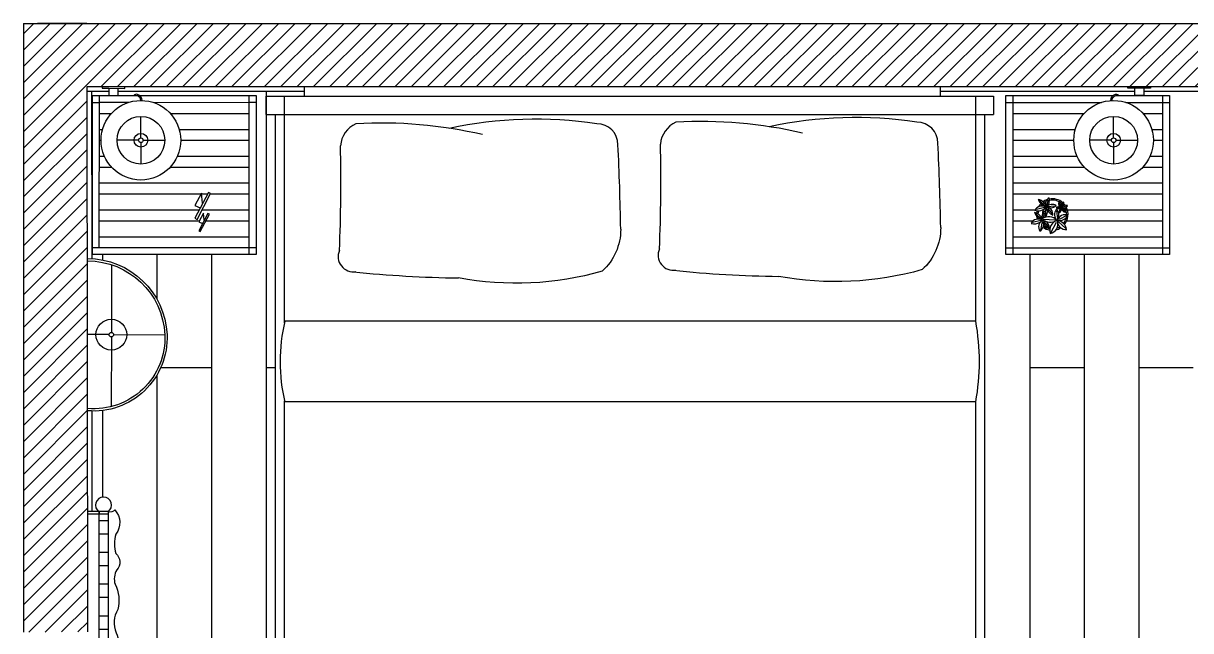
# Model space of a CAD drawing. Header units: millimetres. Extents: x -34406 to 2004, y -1078 to 14557.
# Drawn here: x 735.4 to 992.2, y -872 to -738.3 of the extents above; entities that cross this region are included whole.
import ezdxf

# ---------------------------------------------------------------- set-up
doc = ezdxf.new("R2010")
doc.units = ezdxf.units.MM
doc.header["$LTSCALE"] = 0.5
for name, color, linetype in [('.', 254, 'Continuous'), ('A-FURN', 8, 'Continuous'), ('DETTAGLI', 60, 'Continuous'), ('PARQUET', 35, 'Continuous')]:
    doc.layers.add(name, color=color, linetype=linetype)

msp = doc.modelspace()

# ---------------------------------------------------------------- hatches: boundary and pattern name
at = {"layer": '.', "transparency": 33554687}
h = msp.add_hatch(dxfattribs=at)
h.set_pattern_fill('ANSI31', color=256, scale=0.8, style=0)
h.set_pattern_definition([(45, (947.4802, -902.038), (-1.796051, 1.796051), [])])
h.paths.add_polyline_path([(1139.79, -738.27), (1007.21, -738.28), (735.36, -738.28), (735.36, -872.28), (749.47, -872.26), (749.36, -752.28), (810.36, -752.28), (850.36, -752.28), (890.36, -752.28), (930.36, -752.28), (970.36, -752.28), (1037.73, -752.26), (1069.26, -752.26), (1109.26, -752.26), (1124.76, -752.26), (1124.76, -922.84), (1124.76, -926.72), (1124.76, -964.42), (1125.46, -964.42), (1125.46, -963.78), (1129.21, -963.78), (1139.79, -963.78), (1139.79, -911.34)])

# ---------------------------------------------------------------- linework, layer by layer
for p, q in [((735.36, -738.28), (1007.21, -738.28)), ((749.36, -738.28), (738.49, -738.28)), ((970.36, -752.28), (749.36, -752.28)), ((749.36, -752.28), (749.47, -872.26)), ((1037.73, -752.26), (970.36, -752.28))]:
    msp.add_line(p, q)
at = {"ltscale": 0.6}
msp.add_line((735.36, -738.28), (735.36, -872.28), dxfattribs=at)
at = {"layer": 'A-FURN'}
for p, q in [((755.3, -752.26), (755.3, -752.27)), ((797.16, -752.28), (797.16, -754.28)), ((937.16, -754.28), (937.16, -752.28)), ((750.57, -789.18), (750.57, -754.18)), ((750.57, -754.18), (760.35, -754.18)), ((752.07, -787.68), (752.13, -754.13)), ((752.69, -752.57), (754.19, -752.57)), ((760.97, -754.18), (786.57, -754.18)), ((785.07, -789.18), (785.07, -754.18)), ((786.57, -754.18), (786.57, -789.18)), ((788.81, -758.33), (788.81, -754.33)), ((788.81, -754.33), (948.81, -754.33)), ((792.81, -804.17), (792.81, -754.33)), ((797.16, -754.28), (937.16, -754.28)), ((944.81, -754.33), (944.81, -803.87)), ((948.83, -754.31), (948.83, -758.31)), ((951.54, -754.18), (975.07, -754.18)), ((951.54, -789.18), (951.54, -754.18)), ((953.04, -754.18), (953.04, -789.18)), ((975.68, -754.18), (987.54, -754.18)), ((981.86, -754.18), (979.86, -754.18)), ((983.36, -752.57), (981.86, -752.57)), ((986.04, -789.18), (986.04, -754.18)), ((987.54, -754.18), (987.54, -789.18)), ((750.57, -755.68), (752.07, -755.68)), ((752.13, -755.63), (758.66, -755.64)), ((763.81, -755.65), (785.07, -755.68)), ((786.57, -755.68), (785.07, -755.68)), ((951.54, -755.68), (972.54, -755.68)), ((977.92, -755.68), (987.54, -755.68)), ((752.08, -758.11), (754.76, -758.11)), ((761.22, -763.51), (761.22, -758.76)), ((767.68, -758.11), (785.08, -758.11)), ((788.81, -758.33), (948.81, -758.33)), ((790.81, -950.33), (790.81, -758.33)), ((946.81, -758.33), (946.81, -950.33)), ((953.04, -758.11), (968.77, -758.11)), ((975.23, -763.51), (975.23, -758.76)), ((981.69, -758.11), (986.04, -758.11)), ((752.08, -761.61), (752.81, -761.61)), ((769.64, -761.61), (785.08, -761.61)), ((953.04, -761.61), (966.82, -761.61)), ((983.64, -761.61), (986.04, -761.61)), ((752.08, -764.01), (752.47, -764.01)), ((760.72, -764.01), (755.97, -764.01)), ((761.22, -764.51), (761.22, -769.26)), ((761.72, -764.01), (766.47, -764.01)), ((769.97, -764.01), (785.08, -764.01)), ((953.04, -764.01), (966.48, -764.01)), ((974.73, -764.01), (969.98, -764.01)), ((975.23, -764.51), (975.23, -769.26)), ((975.73, -764.01), (980.48, -764.01)), ((983.98, -764.01), (986.04, -764.01)), ((752.08, -767.51), (753.2, -767.51)), ((769.24, -767.51), (785.08, -767.51)), ((953.04, -767.51), (967.21, -767.51)), ((983.25, -767.51), (986.04, -767.51)), ((752.08, -769.91), (754.76, -769.91)), ((767.68, -769.91), (785.08, -769.91)), ((953.04, -769.91), (968.77, -769.91)), ((981.69, -769.91), (986.04, -769.91)), ((752.08, -773.41), (785.08, -773.41)), ((953.04, -773.41), (986.04, -773.41)), ((774.4, -775.91), (752.08, -775.91)), ((775.86, -775.91), (774.57, -775.91)), ((785.08, -775.91), (776.48, -775.91)), ((986.04, -775.91), (953.04, -775.91)), ((774.04, -779.41), (752.08, -779.41)), ((785.08, -779.41), (774.66, -779.41)), ((957.88, -779.41), (953.04, -779.41)), ((986.04, -779.41), (965.07, -779.41)), ((774.04, -781.81), (752.08, -781.81)), ((785.08, -781.81), (775.5, -781.81)), ((957.48, -781.81), (953.04, -781.81)), ((986.04, -781.81), (964.88, -781.81)), ((785.08, -785.31), (752.08, -785.31)), ((986.04, -785.31), (953.04, -785.31)), ((786.57, -787.68), (750.57, -787.68)), ((951.54, -787.68), (987.54, -787.68)), ((749.47, -823.56), (749.47, -790.06)), ((786.57, -789.18), (750.57, -789.18)), ((987.54, -789.18), (951.54, -789.18)), ((754.79, -806.32), (754.86, -791.44)), ((944.81, -803.87), (792.81, -803.87)), ((754.22, -806.81), (749.47, -806.81)), ((754.72, -822.57), (754.79, -807.31)), ((755.22, -806.81), (766.47, -806.83)), ((792.81, -954.33), (792.81, -821.36)), ((944.81, -821.62), (792.81, -821.62)), ((944.81, -821.62), (944.81, -954.33)), ((754.01, -845.77), (749.45, -845.77)), ((749.45, -846.27), (754.01, -846.27)), ((752.01, -845.77), (752.01, -846.27)), ((752.01, -981.77), (752.01, -845.77)), ((754.01, -845.77), (754.01, -981.77)), ((752.01, -847.7), (754.01, -847.7)), ((754.01, -850.7), (752.01, -850.7)), ((752.01, -854.7), (754.01, -854.7)), ((754.01, -857.7), (752.01, -857.7)), ((752.01, -861.7), (754.01, -861.7)), ((754.01, -864.7), (752.01, -864.7)), ((752.01, -868.7), (754.01, -868.7)), ((754.01, -871.7), (752.01, -871.7))]:
    msp.add_line(p, q, dxfattribs=at)
for points in [[(937.19, -783.22, -0.210529), (933.1, -792.5, -0.115898), (901.52, -793.97, -4.681982)], [(866.79, -783.57, -0.210529), (862.7, -792.85, -0.115898), (831.12, -794.32, -4.681982)], [(749.47, -790.06, -0.401446), (766.97, -806.81, -0.453235), (749.47, -823.56, -22.822384)], [(749.47, -790.56, -0.401446), (766.47, -806.83, -0.453235), (749.52, -823.06, -0.453235)], [(792.89, -803.84, 0.116978), (792.89, -821.69, -1)], [(944.81, -803.87, -0.0937), (944.81, -821.62, 1)], [(755.51, -845.41, -0.320093), (754.01, -845.8, 0.1588)], [(755.51, -845.41, -0.358288), (755.72, -850.72, 0.158122), (755.72, -855.02, -0.419169), (755.93, -858.6, 0.221443), (755.55, -861.76, -0.173373), (756.18, -867.32, 0.260838), (755.8, -872.46, -0.205589), (755.93, -876.8, 0.310137), (755.51, -881.07, -0.328557), (755.72, -886.46, 0.15483), (755.38, -892.23, -0.331752), (755.2, -895.04, 0.229715), (755.59, -900.07, 751.224075)]]:
    msp.add_lwpolyline(points, format="xyb", dxfattribs=at)
for centre, radius in [((761.22, -764.01), 8.75), ((975.23, -764.01), 8.75), ((761.22, -764.01), 5.25), ((975.23, -764.01), 5.25), ((761.22, -764.01), 1.5), ((975.23, -764.01), 1.5), ((761.22, -764.01), 0.5), ((975.23, -764.01), 0.5), ((754.72, -806.81), 3.38), ((754.72, -806.81), 0.5)]:
    msp.add_circle(centre, radius, dxfattribs=at)
for centre, radius, start, end in [((848.08, -850.03), 90.66, 81.4702, 102.1033), ((881.34, -765.31), 5.82, 114.5982, 175.7391), ((884.27, -860.5), 100.63, 77.0564, 93.0488), ((918.48, -849.68), 90.66, 81.4702, 102.1033), ((931.93, -764.66), 4.65, 0, 90), ((810.94, -765.66), 5.82, 114.5982, 175.7391), ((813.87, -860.85), 100.63, 77.0564, 93.0488), ((861.53, -765.01), 4.65, 0, 90), ((472.45, -773.38), 332.78, 357.4333, 1.4038), ((313.3, -792.38), 553.55, 0.9126, 2.8341), ((542.85, -773.03), 332.78, 357.4333, 1.4038), ((383.7, -792.03), 553.55, 0.9126, 2.8341), ((807.96, -789.63), 3.34, 156.1084, 279.6576), ((878.36, -789.29), 3.34, 156.1084, 279.6576), ((834.52, -535.36), 258.98, 264.1139, 269.2479), ((904.92, -535.02), 258.98, 264.1139, 269.2479), ((753, -844.34), 1.77, 304.7476, 235.2524)]:
    msp.add_arc(centre, radius, start, end, dxfattribs=at)
at = {"layer": 'DETTAGLI'}
for p, q in [((752.69, -752.27), (752.69, -752.57)), ((757.69, -752.58), (757.69, -752.28)), ((978.36, -752.57), (978.36, -752.27)), ((983.36, -752.27), (983.36, -752.57)), ((752.69, -752.57), (757.69, -752.58)), ((754.19, -752.57), (754.19, -754.18)), ((756.19, -754.18), (756.19, -752.57)), ((983.36, -752.57), (978.36, -752.57)), ((979.86, -754.18), (979.86, -752.57)), ((981.86, -752.57), (981.86, -754.18)), ((774.54, -775.63), (773.07, -778.39)), ((774.79, -777.85), (774.54, -775.63)), ((774.54, -775.63), (774.54, -775.63)), ((773.07, -778.39), (774.28, -778.91)), ((774.97, -780.08), (773.95, -781.97)), ((775.14, -781.6), (774.97, -780.08)), ((774.97, -780.08), (774.97, -780.08)), ((773.95, -781.97), (774.78, -782.33))]:
    msp.add_line(p, q, dxfattribs=at)
at = {"layer": 'DETTAGLI', "linetype": 'ByBlock'}
for p, q in [((960.12, -778.41), (958.94, -777.3)), ((960.5, -778.4), (960.9, -777.03)), ((963.59, -778.6), (963.18, -777.93)), ((963.79, -778.52), (964.16, -777.78)), ((959.3, -781.3), (958.12, -780.19)), ((960, -778.79), (958.24, -779.27)), ((959.7, -781.19), (960.08, -779.91)), ((960.31, -779.02), (960.21, -779.56)), ((960.73, -779.01), (961.68, -780.18)), ((960.76, -778.61), (962.18, -778.44)), ((962.66, -779.58), (962.85, -781.32)), ((963.54, -778.78), (962.76, -778.89)), ((964.9, -780.6), (963.22, -781.44)), ((963.63, -778.97), (963.35, -779.81)), ((963.85, -778.94), (964.49, -779.72)), ((963.9, -778.73), (964.94, -778.47)), ((959.18, -781.68), (957.41, -782.15)), ((959.48, -781.91), (959.14, -783.83)), ((959.76, -781.35), (962.4, -781.56)), ((959.91, -781.89), (960.86, -783.06)), ((961.39, -784.37), (962.64, -782.02)), ((964.68, -783.44), (963.07, -781.95))]:
    msp.add_line(p, q, dxfattribs=at)
at = {"layer": 'DETTAGLI'}
for points in [[(760.45, -753.9, 0.326893), (759.66, -754.18, 2.733028)], [(761.18, -755.27, 0.333939), (760.37, -754.19, -2.112429)], [(761.48, -755.27, 0.333939), (760.45, -753.9, 0.333939)], [(974.58, -755.26, -0.333939), (975.61, -753.89, -0.333939)], [(974.88, -755.26, -0.346287), (975.75, -754.16, 2.112429)], [(975.61, -753.89, -0.326893), (976.39, -754.18, -2.733028)]]:
    msp.add_lwpolyline(points, format="xyb", dxfattribs=at)
for points in [[(776.07, -775.5), (773.11, -781.18), (773.6, -781.44), (776.56, -775.76)], [(775.93, -780.1), (773.93, -783.94), (774.29, -784.13), (776.29, -780.29)]]:
    msp.add_lwpolyline(points, close=True, dxfattribs=at)
at = {"layer": 'DETTAGLI', "linetype": 'ByBlock'}
for centre, radius, start, end in [((958.22, -779.27), 2.27, 14.941, 78.8355), ((961.11, -776.2), 2.6, 199.1579, 254.5483), ((961.73, -780.36), 3.47, 136.5106, 150.7133), ((961.73, -780.36), 3.47, 109.3547, 125.9995), ((961.73, -780.36), 3.17, 115.6062, 125.0739), ((961.86, -778.03), 1.6, 121.256, 203.9088), ((959.45, -777.3), 1.7, 304.7099, 21.6743), ((961.67, -779.69), 1.57, 54.0564, 141.9353), ((961.73, -780.36), 3.47, 48.6115, 100.2087), ((961.73, -780.36), 3.17, 48.7726, 100.4983), ((963.92, -777.9), 0.865, 168.5093, 256.3882), ((962.51, -778.8), 1.21, 2.8274, 62.4445), ((964.58, -778.47), 0.91, 109.4915, 198.4589), ((963, -777.71), 1.28, 304.3881, 4.221), ((961.73, -780.36), 3.47, 36.2583, 43.4065), ((960.29, -779.08), 2.6, 199.1579, 254.5483), ((957.4, -782.16), 2.27, 21.9123, 78.8355), ((959.51, -780.38), 1.9, 61.7503, 149.5348), ((958.63, -777.24), 2.3, 250.8915, 319.9005), ((961.73, -780.36), 3.47, 166.1915, 175.2414), ((961.73, -780.36), 3.47, 186.1221, 197.3067), ((961.73, -780.36), 3.17, 165.1624, 177.4255), ((961.73, -780.36), 3.17, 136.534, 144.6631), ((961.04, -780.92), 1.6, 121.256, 194.5287), ((961.26, -780.17), 1.7, 120.6452, 184.8599), ((958.62, -780.18), 1.7, 331.1702, 21.6743), ((958.56, -779.72), 2.1, 323.7337, 28.7027), ((962.68, -778.31), 2.32, 189.9352, 249.7681), ((960.23, -780.34), 1.65, 355.0386, 84.006), ((961.24, -776.68), 2.2, 248.3745, 307.9916), ((963.89, -780.34), 1.69, 139.2212, 231.7942), ((963.23, -779.56), 0.938, 59.1628, 136.1272), ((963.05, -778.18), 0.878, 235.7089, 318.3617), ((961.43, -780.56), 1.78, 322.2558, 48.0353), ((964.6, -782.23), 1.84, 71.675, 161.4267), ((963.28, -779.59), 2.1, 258.3442, 334.7575), ((964.5, -779.72), 1.25, 129.3939, 193.2884), ((962.3, -778.98), 1.43, 313.6108, 9.0012), ((964.65, -779.45), 1.15, 66.369, 143.1556), ((964.26, -777.99), 0.942, 235.2194, 334.7542), ((964.76, -778.82), 1.04, 176.2032, 263.9877), ((963.39, -779.98), 1.27, 5.3444, 74.3534), ((961.73, -780.36), 3.17, 38.4734, 40.6072), ((961.73, -780.36), 3.47, 320.8678, 27.4577), ((961.73, -780.36), 3.17, 359.3019, 27.5264), ((958.69, -783.26), 1.9, 61.7503, 149.5348), ((957.81, -780.13), 2.3, 250.8915, 302.8274), ((961.73, -780.36), 3.17, 193.391, 198.615), ((960.43, -783.06), 1.7, 120.6452, 213.8243), ((961.73, -780.36), 3.47, 212.2432, 215.0428), ((958.1, -782.53), 1.74, 301.7921, 32.1813), ((960.96, -783.47), 2.6, 43.8495, 125.6071), ((961.35, -779.1), 2.95, 229.6917, 287.9093), ((961.04, -780.92), 1.6, 198.2172, 203.9088), ((957.4, -782.16), 2.27, 14.941, 18.6262), ((961.86, -781.19), 2.32, 189.9352, 249.7681), ((959.4, -783.23), 1.65, 75.1194, 84.006), ((958.62, -780.18), 1.7, 304.7099, 307.9079), ((960.42, -779.57), 2.2, 248.3745, 259.4761), ((960.85, -782.58), 1.57, 138.3925, 141.9353), ((961.73, -780.36), 3.47, 234.5315, 260.1916), ((961.73, -780.36), 3.17, 232.719, 259.9119), ((959.4, -783.23), 1.65, 355.0386, 54.3154), ((963.43, -783.87), 2.28, 105.4046, 197.4756), ((960.79, -782.43), 2.18, 282.106, 20.1749), ((961.73, -780.36), 3.47, 283.4928, 302.3252), ((961.73, -780.36), 3.17, 289.0445, 300.8243), ((961.35, -779.1), 2.95, 299.0226, 299.1053), ((964.75, -781.78), 1.9, 177.0501, 274.6535), ((962.54, -784.01), 2.38, 7.9837, 82.0826), ((961.73, -780.36), 3.17, 321.7508, 348.3677)]:
    msp.add_arc(centre, radius, start, end, dxfattribs=at)
at = {"layer": 'PARQUET'}
for p, q in [((764.76, -752.26), (764.76, -752.28)), ((776.76, -752.26), (776.76, -752.28)), ((788.76, -752.26), (788.76, -752.28)), ((800.76, -752.26), (800.76, -752.28)), ((812.76, -752.26), (812.76, -752.28)), ((824.76, -752.26), (824.76, -752.28)), ((836.76, -752.26), (836.76, -752.28)), ((848.76, -752.26), (848.76, -752.28)), ((860.76, -752.26), (860.76, -752.28)), ((872.76, -752.26), (872.76, -752.28)), ((884.76, -752.26), (884.76, -752.28)), ((896.76, -752.26), (896.76, -752.28)), ((908.76, -752.26), (908.76, -752.28)), ((920.76, -752.26), (920.76, -752.28)), ((932.76, -752.26), (932.76, -752.28)), ((944.76, -752.26), (944.76, -752.28)), ((956.76, -752.26), (956.76, -752.28)), ((968.76, -752.26), (968.76, -752.28)), ((754.19, -753.28), (749.36, -753.28)), ((750.36, -753.28), (750.39, -790.09)), ((797.16, -753.28), (756.19, -753.28)), ((788.76, -753.28), (788.76, -1000.09)), ((979.86, -753.28), (937.16, -753.28)), ((1004.5, -753.28), (981.86, -753.28)), ((752.76, -789.18), (752.76, -790.37)), ((764.76, -789.18), (764.76, -799.02)), ((776.76, -789.18), (776.76, -989.28)), ((956.76, -789.18), (956.76, -1030.59)), ((968.76, -789.18), (968.76, -1029.55)), ((980.76, -789.18), (980.76, -1045.42)), ((776.76, -814.08), (765.59, -814.08)), ((790.81, -814.08), (788.76, -814.08)), ((968.76, -814.08), (956.76, -814.08)), ((992.76, -814.08), (980.76, -814.08)), ((764.76, -815.7), (764.76, -998.19)), ((750.43, -823.62), (750.45, -845.77)), ((752.76, -823.51), (752.76, -842.59))]:
    msp.add_line(p, q, dxfattribs=at)

doc.saveas('drawing.dxf')
